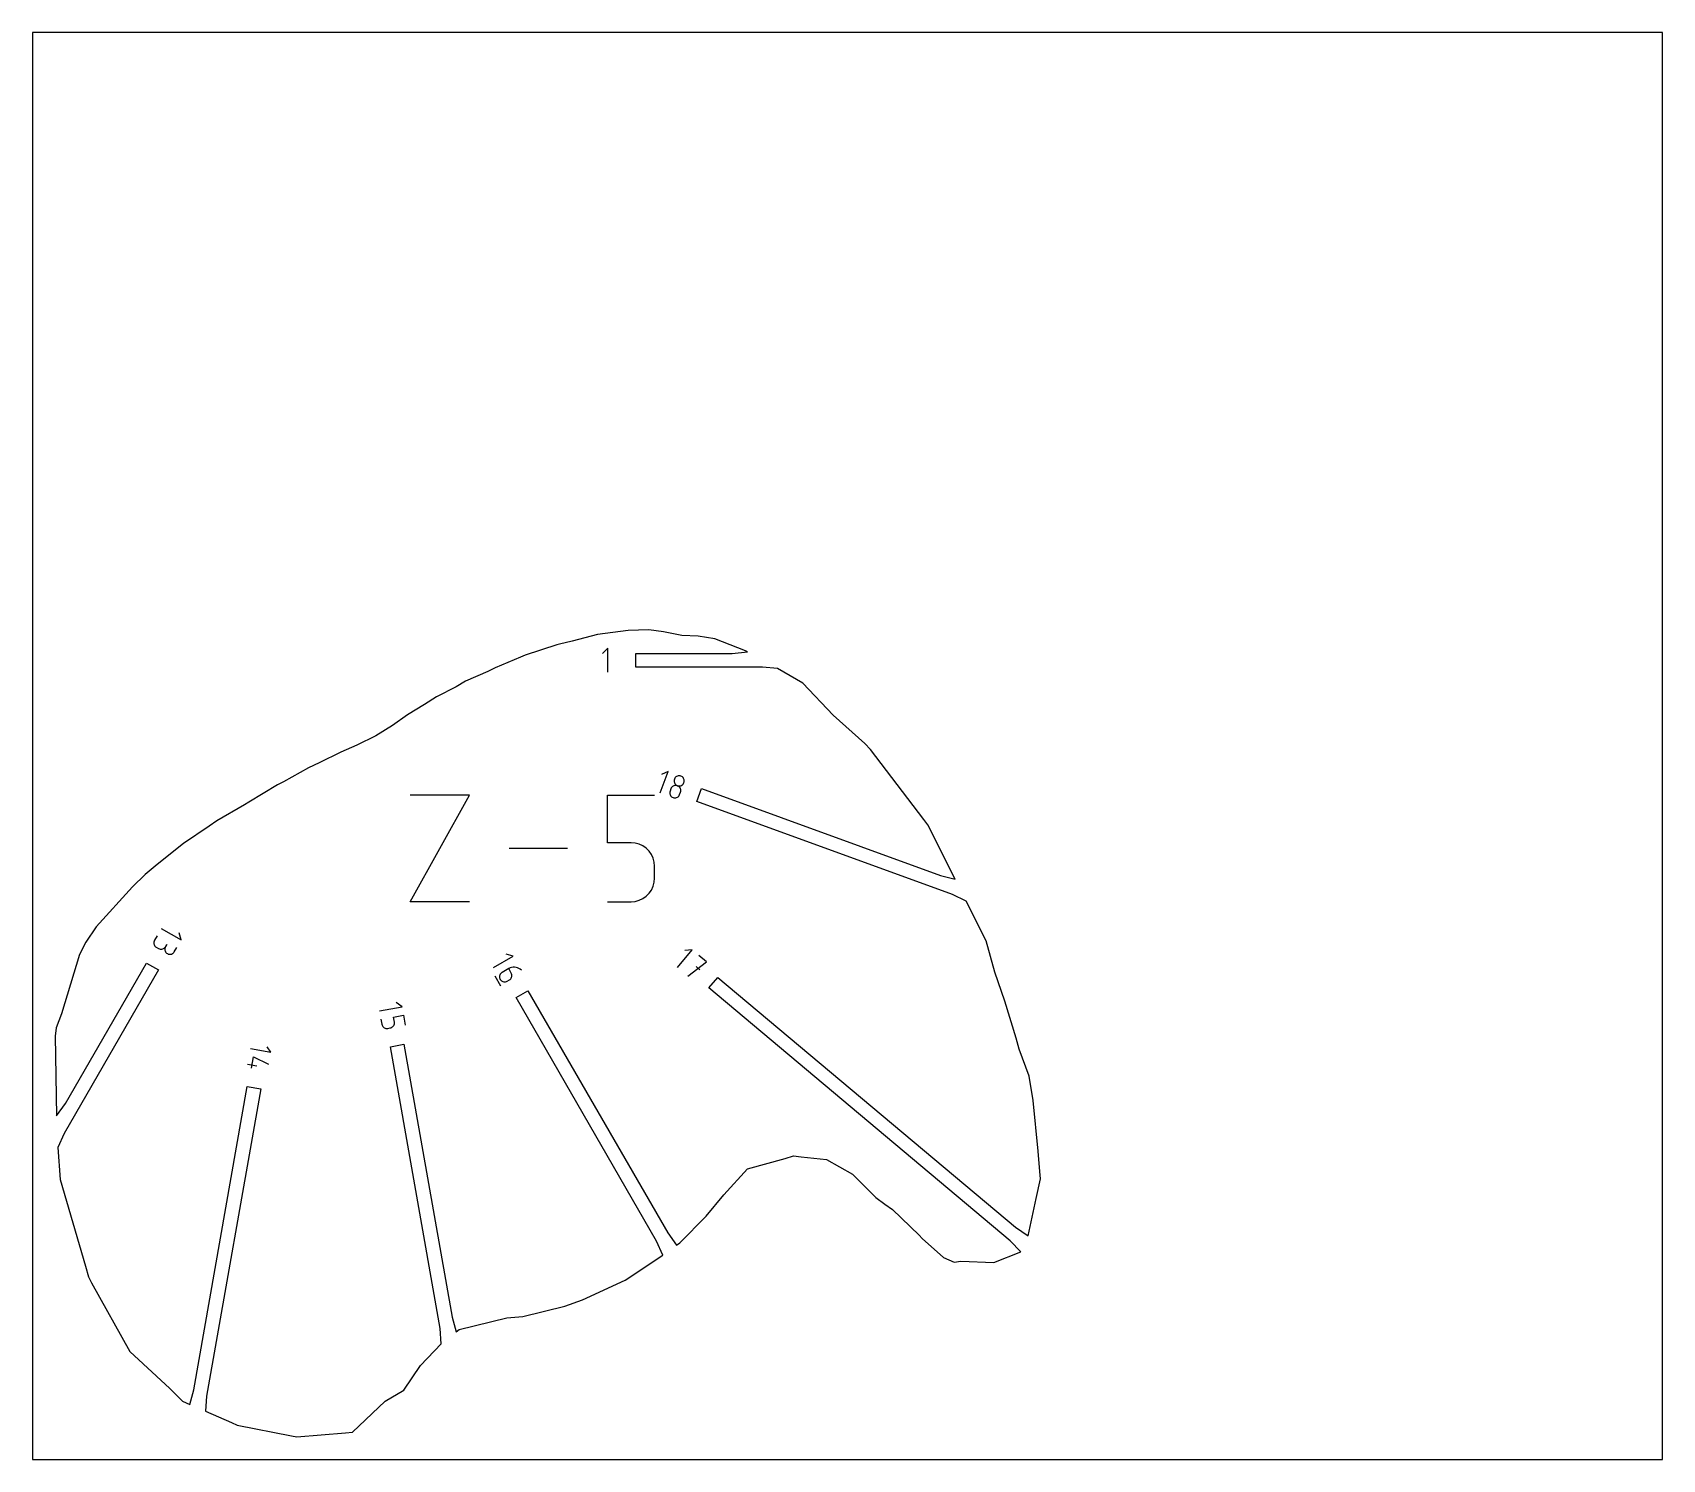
# Model space of a CAD drawing. Extents: x 0 to 480, y 0 to 420.
import ezdxf

# ---------------------------------------------------------------- set-up
doc = ezdxf.new("R2010")
doc.units = 0

msp = doc.modelspace()

# ---------------------------------------------------------------- linework, layer by layer
at = {"layer": 'annotation', "color": 1}
for p, q in [((169.43338, 238.763178), (167.867942, 237.197298)), ((169.43338, 231.721578), (169.43338, 238.763178)), ((184.833355, 196.177582), (187.1459, 202.531246)), ((187.1459, 202.531246), (185.219145, 201.632455)), ((187.984332, 197.422029), (187.72851, 196.719166)), ((188.099439, 197.667448), (187.984332, 197.422029)), ((188.252004, 197.882428), (188.099439, 197.667448)), ((188.436557, 198.064421), (188.252004, 197.882428)), ((188.647629, 198.210881), (188.436557, 198.064421)), ((188.879751, 198.319259), (188.647629, 198.210881)), ((189.127452, 198.387008), (188.879751, 198.319259)), ((188.943089, 199.985315), (188.921773, 199.72246)), ((188.921773, 199.72246), (188.946183, 199.464332)), ((189.012693, 200.24743), (188.943089, 199.985315)), ((188.946183, 199.464332), (189.013755, 199.216397)), ((189.127412, 200.491781), (189.012693, 200.24743)), ((189.012693, 200.24743), (189.012693, 200.24743)), ((189.013755, 199.216397), (189.121927, 198.984125)), ((189.121927, 198.984125), (189.268136, 198.772981)), ((189.279674, 200.705929), (189.127412, 200.491781)), ((189.385265, 198.41158), (189.127452, 198.387008)), ((189.268136, 198.772981), (189.449817, 198.588435)), ((189.464, 200.887298), (189.279674, 200.705929)), ((189.64772, 198.390427), (189.385265, 198.41158)), ((189.449817, 198.588435), (189.664409, 198.435952)), ((189.674909, 201.03331), (189.464, 200.887298)), ((189.909347, 198.321002), (189.64772, 198.390427)), ((189.664409, 198.435952), (189.909347, 198.321002)), ((189.906922, 201.141388), (189.674909, 201.03331)), ((190.154557, 201.208955), (189.906922, 201.141388)), ((190.154396, 198.206027), (189.909347, 198.321002)), ((189.909347, 198.321002), (189.909347, 198.321002)), ((189.909347, 198.321002), (189.909347, 198.321002)), ((189.909347, 198.321002), (190.17087, 198.251616)), ((190.369056, 198.053561), (190.154396, 198.206027)), ((190.412336, 201.233433), (190.154557, 201.208955)), ((190.17087, 198.251616), (190.43327, 198.230487)), ((190.550773, 197.869062), (190.369056, 198.053561)), ((190.674778, 201.212246), (190.412336, 201.233433)), ((190.43327, 198.230487), (190.69107, 198.255075)), ((190.696991, 197.657986), (190.550773, 197.869062)), ((190.936404, 201.142816), (190.674778, 201.212246)), ((190.69107, 198.255075), (190.938793, 198.32284)), ((190.805155, 197.425791), (190.696991, 197.657986)), ((190.872708, 197.177935), (190.805155, 197.425791)), ((190.897094, 196.919875), (190.872708, 197.177935)), ((190.875759, 196.657069), (190.897094, 196.919875)), ((191.181449, 201.027833), (190.936404, 201.142816)), ((190.936404, 201.142816), (190.936404, 201.142816)), ((190.938793, 198.32284), (191.170959, 198.431239)), ((191.170959, 198.431239), (191.382092, 198.577733)), ((191.39611, 200.875369), (191.181449, 201.027833)), ((191.382092, 198.577733), (191.566713, 198.759781)), ((191.577846, 200.69092), (191.39611, 200.875369)), ((191.566713, 198.759781), (191.719344, 198.974841)), ((191.724115, 200.479984), (191.577846, 200.69092)), ((191.719344, 198.974841), (191.834508, 199.220373)), ((191.832375, 200.248057), (191.724115, 200.479984)), ((191.900086, 200.000635), (191.832375, 200.248057)), ((191.834508, 199.220373), (191.903694, 199.481297)), ((191.834508, 199.220373), (191.834508, 199.220373)), ((191.924706, 199.743216), (191.900086, 200.000635)), ((191.903694, 199.481297), (191.924706, 199.743216)), ((111.243078, 164.155746), (128.64397, 195.494645)), ((128.64397, 195.494645), (111.243078, 195.494645)), ((169.283718, 181.538949), (169.283718, 195.494645)), ((169.283718, 195.494645), (183.202073, 195.494645)), ((187.658955, 196.457188), (187.637773, 196.194699)), ((187.637773, 196.194699), (187.662376, 195.9371)), ((187.72851, 196.719166), (187.658955, 196.457188)), ((187.662376, 195.9371), (187.730177, 195.689795)), ((187.72851, 196.719166), (187.72851, 196.719166)), ((187.730177, 195.689795), (187.83859, 195.458183)), ((187.83859, 195.458183), (187.985027, 195.247669)), ((187.985027, 195.247669), (188.166902, 195.063652)), ((188.166902, 195.063652), (188.381626, 194.911536)), ((188.381626, 194.911536), (188.626614, 194.796722)), ((188.626614, 194.796722), (188.626614, 194.796722)), ((188.626614, 194.796722), (188.888087, 194.7272)), ((188.888087, 194.7272), (189.150354, 194.705705)), ((189.150354, 194.705705), (189.407961, 194.729763)), ((189.407961, 194.729763), (189.655455, 194.796899)), ((189.655455, 194.796899), (189.887381, 194.904637)), ((189.887381, 194.904637), (190.098285, 195.050502)), ((190.098285, 195.050502), (190.282713, 195.232019)), ((190.282713, 195.232019), (190.435211, 195.446713)), ((190.435211, 195.446713), (190.550325, 195.692109)), ((190.550325, 195.692109), (190.806146, 196.394973)), ((190.806146, 196.394973), (190.875759, 196.657069)), ((190.806146, 196.394973), (190.806146, 196.394973)), ((157.534579, 179.825195), (140.399005, 179.825195)), ((176.242896, 181.538949), (169.283718, 181.538949)), ((177.49245, 181.427253), (176.242896, 181.538949)), ((178.669086, 181.105114), (177.49245, 181.427253)), ((179.75302, 180.591959), (178.669086, 181.105114)), ((180.72447, 179.907216), (179.75302, 180.591959)), ((181.563654, 179.07031), (180.72447, 179.907216)), ((182.250788, 178.100669), (181.563654, 179.07031)), ((182.766092, 177.017719), (182.250788, 178.100669)), ((183.089781, 175.840886), (182.766092, 177.017719)), ((183.202073, 174.589599), (183.089781, 175.840886)), ((183.202073, 171.122784), (183.202073, 174.589599)), ((183.202073, 174.589599), (183.202073, 174.589599)), ((182.250352, 167.607129), (182.765865, 168.692432)), ((182.765865, 168.692432), (183.089716, 169.87089)), ((183.089716, 169.87089), (183.202073, 171.122784)), ((128.64397, 164.155746), (111.243078, 164.155746)), ((169.283718, 164.155746), (176.242896, 164.155746)), ((176.242896, 164.155746), (177.491932, 164.268049)), ((176.242896, 164.155746), (176.242896, 164.155746)), ((177.491932, 164.268049), (178.668293, 164.591814)), ((178.668293, 164.591814), (179.752146, 165.107322)), ((179.752146, 165.107322), (180.723661, 165.794855)), ((180.723661, 165.794855), (181.563007, 166.634697)), ((181.563007, 166.634697), (182.250352, 167.607129)), ((36.639431, 154.103836), (35.888703, 152.803537)), ((37.906909, 156.299597), (43.762478, 152.918883)), ((43.762478, 152.918883), (43.211919, 154.972439)), ((35.708075, 152.302599), (35.687344, 152.044448)), ((35.687344, 152.044448), (35.710872, 151.788913)), ((35.774662, 152.557563), (35.708075, 152.302599)), ((35.710872, 151.788913), (35.777059, 151.541796)), ((35.888703, 152.803537), (35.774662, 152.557563)), ((35.777059, 151.541796), (35.884307, 151.3089)), ((35.884307, 151.3089), (36.031019, 151.096029)), ((35.888703, 152.803537), (35.888703, 152.803537)), ((36.031019, 151.096029), (36.215595, 150.908985)), ((36.215595, 150.908985), (36.436438, 150.75357)), ((36.436438, 150.75357), (37.087505, 150.377676)), ((37.087505, 150.377676), (37.087505, 150.377676)), ((37.087505, 150.377676), (37.332423, 150.264184)), ((37.332423, 150.264184), (37.586645, 150.197888)), ((37.586645, 150.197888), (37.844337, 150.177276)), ((37.844337, 150.177276), (38.099667, 150.200837)), ((38.099667, 150.200837), (38.3468, 150.267058)), ((38.3468, 150.267058), (38.579904, 150.374428)), ((38.579904, 150.374428), (38.793143, 150.521434)), ((38.793143, 150.521434), (38.980685, 150.706564)), ((38.956151, 150.427321), (38.935556, 150.169092)), ((38.935556, 150.169092), (38.959309, 149.913427)), ((39.022672, 150.682323), (38.956151, 150.427321)), ((38.959309, 149.913427), (39.025833, 149.666115)), ((38.980685, 150.706564), (39.136697, 150.928307)), ((39.136697, 150.928307), (39.022672, 150.682323)), ((39.025833, 149.666115), (39.133552, 149.432948)), ((39.133552, 149.432948), (39.280888, 149.219716)), ((39.136697, 150.928307), (39.512591, 151.579375)), ((39.512591, 151.579375), (39.136697, 150.928307)), ((39.136697, 150.928307), (39.136697, 150.928307)), ((39.280888, 149.219716), (39.466265, 149.03221)), ((39.466265, 149.03221), (39.688104, 148.87622)), ((39.688104, 148.87622), (39.688104, 148.87622)), ((39.688104, 148.87622), (39.933021, 148.762728)), ((40.947399, 148.765602), (41.180502, 148.872972)), ((41.180502, 148.872972), (41.393741, 149.019978)), ((41.393741, 149.019978), (41.581283, 149.205108)), ((41.581283, 149.205108), (41.737295, 149.426851)), ((41.737295, 149.426851), (42.488023, 150.72715)), ((189.90409, 144.810562), (194.247898, 149.987311)), ((194.247898, 149.987311), (192.131084, 149.801813)), ((39.933021, 148.762728), (40.187243, 148.696432)), ((40.187243, 148.696432), (40.444936, 148.67582)), ((40.444936, 148.67582), (40.700265, 148.699381)), ((40.700265, 148.699381), (40.947399, 148.765602)), ((135.706304, 144.791637), (141.561873, 148.172352)), ((140.221959, 144.471213), (138.275734, 143.347559)), ((141.561873, 148.172352), (139.508162, 148.722332)), ((140.634373, 144.67093), (140.221959, 144.471213)), ((140.972687, 143.170914), (140.221959, 144.471213)), ((141.063168, 144.806445), (140.634373, 144.67093)), ((141.501605, 144.878546), (141.063168, 144.806445)), ((141.942942, 144.888018), (141.501605, 144.878546)), ((142.38044, 144.835649), (141.942942, 144.888018)), ((142.807357, 144.722225), (142.38044, 144.835649)), ((143.216952, 144.548533), (142.807357, 144.722225)), ((143.602486, 144.315361), (143.216952, 144.548533)), ((143.957217, 144.023494), (143.602486, 144.315361)), ((143.957217, 144.023494), (143.957217, 144.023494)), ((192.996228, 142.215949), (198.490894, 146.427014)), ((196.556529, 144.121728), (195.405672, 145.087412)), ((198.490894, 146.427014), (196.188854, 148.358655)), ((136.147993, 142.336252), (137.83835, 139.408468)), ((137.547589, 142.30972), (137.523929, 142.054028)), ((137.523929, 142.054028), (137.54453, 141.795902)), ((137.54453, 141.795902), (137.610936, 141.541177)), ((137.613965, 142.557148), (137.547589, 142.30972)), ((137.610936, 141.541177), (137.724694, 141.295684)), ((137.721513, 142.790478), (137.613965, 142.557148)), ((137.868687, 143.003878), (137.721513, 142.790478)), ((137.724694, 141.295684), (137.724694, 141.295684)), ((137.724694, 141.295684), (137.880698, 141.073937)), ((138.053942, 143.191516), (137.868687, 143.003878)), ((137.880698, 141.073937), (138.068241, 140.888807)), ((138.275734, 143.347559), (138.053942, 143.191516)), ((138.068241, 140.888807), (138.281528, 140.741828)), ((138.275734, 143.347559), (138.275734, 143.347559)), ((138.281528, 140.741828), (138.514759, 140.634533)), ((138.514759, 140.634533), (138.762139, 140.568453)), ((138.762139, 140.568453), (139.017869, 140.545124)), ((139.017869, 140.545124), (139.276152, 140.566076)), ((139.276152, 140.566076), (139.531192, 140.632844)), ((139.531192, 140.632844), (139.77719, 140.746961)), ((139.77719, 140.746961), (140.424952, 141.120947)), ((140.424952, 141.120947), (140.646666, 141.276864)), ((140.424952, 141.120947), (140.424952, 141.120947)), ((140.646666, 141.276864), (140.831704, 141.464175)), ((140.831704, 141.464175), (140.978552, 141.677125)), ((141.086838, 142.925002), (140.972687, 143.170914)), ((140.978552, 141.677125), (141.085692, 141.909957)), ((141.085692, 141.909957), (141.151607, 142.156917)), ((141.153696, 142.670195), (141.086838, 142.925002)), ((141.151607, 142.156917), (141.17478, 142.412248)), ((141.17478, 142.412248), (141.153696, 142.670195)), ((108.806063, 133.244725), (107.06431, 134.463948)), ((102.147355, 132.070615), (108.806063, 133.244725)), ((106.281092, 130.225069), (109.246317, 130.747919)), ((106.541817, 128.746424), (106.281092, 130.225069)), ((109.246317, 130.747919), (109.767767, 127.790628)), ((102.58761, 129.573809), (102.848335, 128.095163)), ((102.848335, 128.095163), (102.848335, 128.095163)), ((102.848335, 128.095163), (102.918991, 127.833983)), ((102.918991, 127.833983), (103.031855, 127.596166)), ((103.031855, 127.596166), (103.181994, 127.385189)), ((103.181994, 127.385189), (103.364475, 127.204526)), ((103.364475, 127.204526), (103.574366, 127.057651)), ((103.574366, 127.057651), (103.806734, 126.94804)), ((103.806734, 126.94804), (104.056646, 126.879167)), ((104.056646, 126.879167), (104.319171, 126.854508)), ((104.319171, 126.854508), (104.589376, 126.877537)), ((104.589376, 126.877537), (105.325984, 127.007421)), ((105.325984, 127.007421), (105.587644, 127.07816)), ((105.325984, 127.007421), (105.325984, 127.007421)), ((105.587644, 127.07816), (105.825563, 127.191026)), ((105.825563, 127.191026), (106.036356, 127.341087)), ((106.036356, 127.341087), (106.216637, 127.523413)), ((106.216637, 127.523413), (106.363018, 127.733072)), ((106.363018, 127.733072), (106.472113, 127.965134)), ((106.472113, 127.965134), (106.540535, 128.214668)), ((106.540535, 128.214668), (106.564899, 128.476741)), ((106.564899, 128.476741), (106.541817, 128.746424)), ((64.133175, 120.947914), (70.149878, 119.887007)), ((70.149878, 119.887007), (69.047764, 121.460517)), ((63.322874, 116.352471), (65.995036, 115.881296)), ((64.48389, 115.115217), (65.072958, 118.455985)), ((65.072958, 118.455985), (69.516817, 116.296737))]:
    msp.add_line(p, q, dxfattribs=at)
at = {"layer": 'boundary', "color": 5}
for p, q in [((155.178642, 240.004412), (154.443758, 239.770957)), ((158.931031, 240.871105), (155.178642, 240.004412)), ((166.391304, 242.781194), (158.931031, 240.871105)), ((175.396576, 244.008308), (166.391304, 242.781194)), ((181.484979, 244.147268), (175.396576, 244.008308)), ((185.791264, 243.581752), (181.484979, 244.147268)), ((191.194032, 242.574565), (185.791264, 243.581752)), ((196.010811, 242.323584), (191.194032, 242.574565)), ((200.917119, 241.515039), (196.010811, 242.323584)), ((209.929359, 238.030339), (200.917119, 241.515039)), ((143.664656, 236.114999), (136.199476, 232.99502)), ((145.114587, 236.702539), (143.664656, 236.114999)), ((154.443758, 239.770957), (145.114587, 236.702539)), ((177.628324, 233.216878), (177.628324, 237.267878)), ((177.628324, 237.267878), (206.053748, 237.267877)), ((206.053748, 237.267877), (210.509062, 237.707978)), ((210.509062, 237.707978), (209.929359, 238.030339)), ((134.030345, 231.957144), (127.538202, 229.036525)), ((136.199476, 232.99502), (134.030345, 231.957144)), ((214.921534, 233.216878), (177.628324, 233.216878)), ((219.376848, 232.776778), (214.921534, 233.216878)), ((226.852026, 228.501036), (219.376848, 232.776778)), ((124.792489, 227.41662), (118.909424, 224.441214)), ((127.538202, 229.036525), (124.792489, 227.41662)), ((235.793262, 219.081451), (226.852026, 228.501036)), ((115.444534, 222.176751), (110.378156, 219.218665)), ((118.909424, 224.441214), (115.444534, 222.176751)), ((105.955404, 216.03069), (101.04001, 213.023761)), ((110.378156, 219.218665), (105.955404, 216.03069)), ((245.093218, 210.744321), (235.793262, 219.081451)), ((101.04001, 213.023761), (95.531503, 210.291267)), ((90.791082, 208.160121), (84.409044, 205.049255)), ((95.531503, 210.291267), (90.791082, 208.160121)), ((246.780768, 208.992139), (245.093218, 210.744321)), ((262.434977, 188.390701), (246.780768, 208.992139)), ((81.213811, 203.538848), (73.94292, 199.483467)), ((84.409044, 205.049255), (81.213811, 203.538848)), ((72.119602, 198.541653), (63.662535, 193.477366)), ((73.94292, 199.483467), (72.119602, 198.541653)), ((195.629053, 193.690458), (197.014576, 197.497153)), ((197.014576, 197.497153), (267.415944, 171.87315)), ((62.362789, 192.663764), (54.2866, 187.972891)), ((63.662535, 193.477366), (62.362789, 192.663764)), ((270.959778, 166.272316), (195.629053, 193.690458)), ((54.2866, 187.972891), (51.962151, 186.43405)), ((263.659694, 186.778882), (262.434977, 188.390701)), ((51.962151, 186.43405), (44.404305, 181.290182)), ((271.753093, 170.762902), (263.659694, 186.778882)), ((44.404305, 181.290182), (36.719657, 175.076478)), ((36.719657, 175.076478), (33.124894, 172.19937)), ((29.386382, 168.537798), (18.766907, 156.756874)), ((33.124894, 172.19937), (29.386382, 168.537798)), ((267.415944, 171.87315), (271.753093, 170.762902)), ((274.995881, 164.33495), (270.959778, 166.272316)), ((280.854125, 152.682306), (274.995881, 164.33495)), ((18.766907, 156.756874), (15.71014, 152.246481)), ((15.71014, 152.246481), (13.861037, 148.611974)), ((283.387436, 143.469278), (280.854125, 152.682306)), ((13.861037, 148.611974), (8.472162, 131.177114)), ((37.091186, 144.074295), (9.297562, 95.934327)), ((9.695834, 104.726153), (33.582917, 146.099795)), ((33.582917, 146.099795), (37.091186, 144.074295)), ((199.197527, 138.779158), (201.80146, 141.882404)), ((201.80146, 141.882404), (289.477878, 68.313154)), ((286.385289, 134.897957), (283.387436, 143.469278)), ((142.377596, 135.947049), (145.885864, 137.97255)), ((183.794534, 64.210808), (142.377596, 135.947049)), ((145.885864, 137.97255), (187.040023, 66.691455)), ((287.94041, 64.315038), (199.197527, 138.779158)), ((289.688742, 124.033423), (286.385289, 134.897957)), ((8.472162, 131.177114), (6.96186, 127.063193)), ((6.96186, 127.063193), (6.6875, 124.621208)), ((6.6875, 124.621208), (7.087039, 101.087788)), ((105.391292, 121.477705), (109.380748, 122.181154)), ((120.024941, 38.486153), (105.391292, 121.477705)), ((109.380748, 122.181154), (123.536143, 41.90192)), ((290.53859, 120.770298), (289.688742, 124.033423)), ((293.459562, 112.768358), (290.53859, 120.770298)), ((294.72619, 105.624494), (293.459562, 112.768358)), ((47.467335, 20.503968), (63.212331, 109.798278)), ((67.201788, 109.09483), (51.254037, 18.65064)), ((63.212331, 109.798278), (67.201788, 109.09483)), ((296.141489, 90.708097), (294.72619, 105.624494)), ((7.087039, 101.087788), (9.695834, 104.726153)), ((9.297562, 95.934327), (7.451043, 91.855862)), ((7.451043, 91.855862), (8.095165, 82.409961)), ((210.532413, 85.518595), (221.616991, 88.580623)), ((221.616991, 88.580623), (224.067532, 89.402857)), ((224.067532, 89.402857), (226.368877, 89.01463)), ((226.368877, 89.01463), (233.773147, 88.252554)), ((233.773147, 88.252554), (241.470238, 83.949714)), ((296.614653, 84.741472), (296.141489, 90.708097)), ((8.095165, 82.409961), (15.585908, 56.894186)), ((203.577379, 77.865335), (210.532413, 85.518595)), ((241.470238, 83.949714), (248.302615, 77.112789)), ((295.607101, 76.80293), (296.833481, 82.629877)), ((296.833481, 82.629877), (296.614653, 84.741472)), ((198.411265, 71.64337), (203.577379, 77.865335)), ((248.302615, 77.112789), (251.000177, 75.10252)), ((293.173737, 65.786469), (295.607101, 76.80293)), ((251.000177, 75.10252), (253.229998, 73.529728)), ((253.229998, 73.529728), (261.136984, 66.006522)), ((190.578392, 63.730538), (198.411265, 71.64337)), ((289.477878, 68.313154), (293.173737, 65.786469)), ((185.590457, 60.095469), (183.794534, 64.210808)), ((187.040023, 66.691455), (189.648818, 63.05309)), ((189.648818, 63.05309), (190.578392, 63.730538)), ((261.136984, 66.006522), (262.033573, 65.037531)), ((262.033573, 65.037531), (268.263481, 59.432159)), ((291.070488, 61.114081), (287.94041, 64.315038)), ((174.534287, 52.756377), (185.590457, 60.095469)), ((268.263481, 59.432159), (271.42746, 58.029751)), ((271.42746, 58.029751), (273.355721, 58.306755)), ((273.355721, 58.306755), (283.071688, 58.001259)), ((283.071688, 58.001259), (291.070488, 61.114081)), ((15.585908, 56.894186), (16.494066, 53.695934)), ((16.494066, 53.695934), (17.319848, 51.97893)), ((17.319848, 51.97893), (28.589364, 31.778738)), ((161.995878, 46.955193), (174.534287, 52.756377)), ((144.417222, 42.025789), (156.702627, 45.086717)), ((156.702627, 45.086717), (161.995878, 46.955193)), ((120.365185, 34.022103), (120.024941, 38.486153)), ((123.536143, 41.90192), (124.743214, 37.590715)), ((125.642994, 38.273669), (139.653116, 41.646599)), ((139.653116, 41.646599), (144.417222, 42.025789)), ((114.224907, 27.633843), (120.365185, 34.022103)), ((124.743214, 37.590715), (125.642994, 38.273669)), ((28.589364, 31.778738), (40.4097, 20.865131)), ((109.303289, 20.41462), (114.224907, 27.633843)), ((40.4097, 20.865131), (44.131805, 17.110358)), ((46.260264, 16.192762), (47.467335, 20.503968)), ((103.790287, 17.183242), (109.303289, 20.41462)), ((44.131805, 17.110358), (46.260264, 16.192762)), ((51.254037, 18.65064), (50.913794, 14.18659)), ((94.259987, 7.979606), (103.790287, 17.183242)), ((50.913794, 14.18659), (58.623507, 10.862873)), ((58.623507, 10.862873), (60.281368, 10.080047)), ((60.281368, 10.080047), (76.226235, 6.932241)), ((76.226235, 6.932241), (77.782305, 6.6875)), ((77.782305, 6.6875), (92.164121, 7.79623)), ((92.164121, 7.79623), (94.259987, 7.979606))]:
    msp.add_line(p, q, dxfattribs=at)
at = {"layer": 'frame', "color": 5}
for p, q in [((480, 420), (0, 420)), ((0, 420), (0, 0)), ((480, 0), (480, 420)), ((0, 0), (480, 0))]:
    msp.add_line(p, q, dxfattribs=at)

doc.saveas('drawing.dxf')
